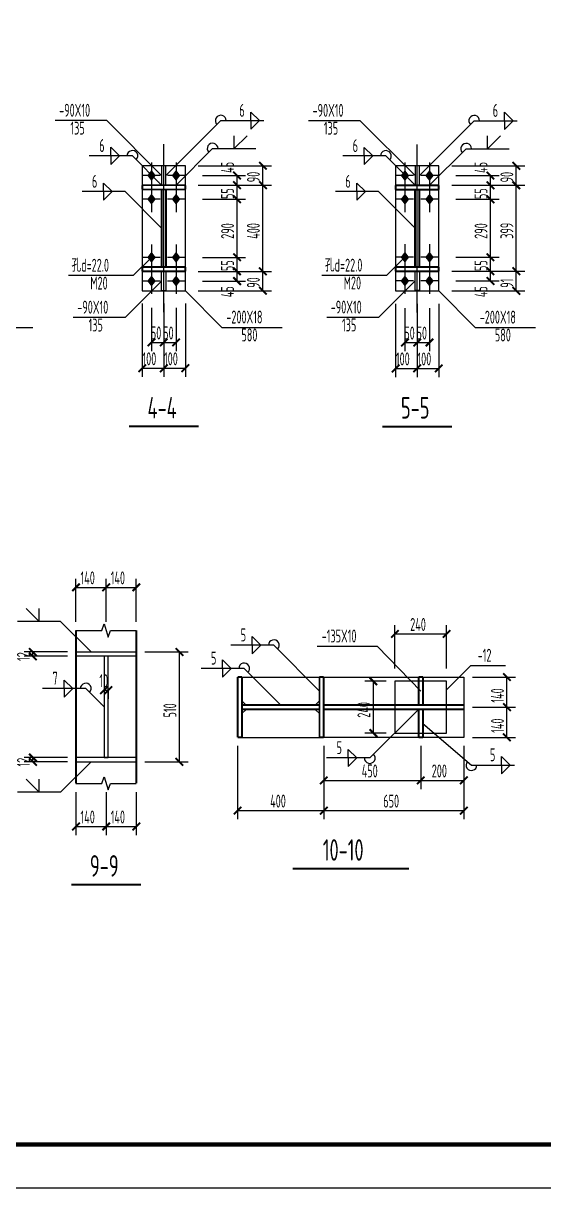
# Model space of a CAD drawing. Extents: x 8844666 to 9156203, y 1662182 to 2655606.
# Drawn here: x 8927980 to 8940057, y 1662182 to 1689208 of the extents above; entities that cross this region are included whole.
import ezdxf

# ---------------------------------------------------------------- set-up
doc = ezdxf.new("R2010")
doc.units = 0
doc.header["$LTSCALE"] = 1000
doc.header["$MEASUREMENT"] = 0
doc.linetypes.add('6', pattern=[8.75, 5, -1.25, 1.25, -1.25])
for name, color, linetype in [('10', 7, 'CONTINUOUS'), ('PUB_TITLE', 4, 'CONTINUOUS'), ('尺寸标注', 86, 'CONTINUOUS'), ('层10', 7, 'CONTINUOUS'), ('层20', 2, 'CONTINUOUS'), ('焊缝标注', 6, 'CONTINUOUS'), ('编号标注', 253, 'CONTINUOUS'), ('螺栓孔标注', 6, 'CONTINUOUS'), ('钢板标注', 6, 'CONTINUOUS')]:
    doc.layers.add(name, color=color, linetype=linetype)
doc.styles.add('TSSD_REIN', font='atssdeng.shx', dxfattribs={"width": 0.7, "bigfont": 'atssdchn.shx'})

msp = doc.modelspace()

# ---------------------------------------------------------------- linework, layer by layer
at = {"layer": '10', "const_width": 45}
for points in [[(8930430.3, 1679851.1), (8932050.3, 1679851.1)], [(8936311.4, 1679848.6), (8937931.4, 1679848.6)], [(8934228.7, 1669585.1), (8936928.7, 1669585.1)], [(8929092.7, 1669216.1), (8930712.7, 1669216.1)]]:
    msp.add_lwpolyline(points, dxfattribs=at)
at = {"layer": 'PUB_TITLE'}
msp.add_lwpolyline([(8903902.8, 1662181.8), (9009002.8, 1662181.8), (9009002.8, 1721581.8), (8903902.8, 1721581.8)], close=True, dxfattribs=at)
at = {"layer": 'PUB_TITLE', "const_width": 100}
msp.add_lwpolyline([(8906402.8, 1663181.8), (9008002.8, 1663181.8), (9008002.8, 1720581.8), (8906402.8, 1720581.8)], close=True, dxfattribs=at)
at = {"layer": '尺寸标注'}
for p, q in [((8932040.3, 1685901.1), (8933740.3, 1685901.1)), ((8932140.3, 1685676.1), (8933140.3, 1685676.1)), ((8932940.3, 1685451.1), (8932940.3, 1685676.1)), ((8933540.3, 1685451.1), (8933540.3, 1685901.1)), ((8937921.4, 1685898.6), (8939621.4, 1685898.6)), ((8938021.4, 1685673.6), (8939021.4, 1685673.6)), ((8938821.4, 1685448.6), (8938821.4, 1685673.6)), ((8939421.4, 1685448.6), (8939421.4, 1685898.6)), ((8932040.3, 1685451.1), (8933740.3, 1685451.1)), ((8932040.3, 1685451.1), (8933740.3, 1685451.1)), ((8932140.3, 1685451.1), (8933140.3, 1685451.1)), ((8932140.3, 1685451.1), (8933140.3, 1685451.1)), ((8932940.3, 1685126.1), (8932940.3, 1685451.1)), ((8933540.3, 1683451.1), (8933540.3, 1685451.1)), ((8937921.4, 1685448.6), (8939621.4, 1685448.6)), ((8937921.4, 1685448.6), (8939621.4, 1685448.6)), ((8938021.4, 1685448.6), (8939021.4, 1685448.6)), ((8938021.4, 1685448.6), (8939021.4, 1685448.6)), ((8938821.4, 1685123.6), (8938821.4, 1685448.6)), ((8939421.4, 1683453.6), (8939421.4, 1685448.6)), ((8932140.3, 1685126.1), (8933140.3, 1685126.1)), ((8932140.3, 1685126.1), (8933140.3, 1685126.1)), ((8932940.3, 1683776.1), (8932940.3, 1685126.1)), ((8938021.4, 1685123.6), (8939021.4, 1685123.6)), ((8938021.4, 1685123.6), (8939021.4, 1685123.6)), ((8938821.4, 1683778.6), (8938821.4, 1685123.6)), ((8932140.3, 1683776.1), (8933140.3, 1683776.1)), ((8932140.3, 1683776.1), (8933140.3, 1683776.1)), ((8932940.3, 1683451.1), (8932940.3, 1683776.1)), ((8938021.4, 1683778.6), (8939021.4, 1683778.6)), ((8938021.4, 1683778.6), (8939021.4, 1683778.6)), ((8938821.4, 1683453.6), (8938821.4, 1683778.6)), ((8932040.3, 1683451.1), (8933740.3, 1683451.1)), ((8932040.3, 1683451.1), (8933740.3, 1683451.1)), ((8932140.3, 1683451.1), (8933140.3, 1683451.1)), ((8932140.3, 1683451.1), (8933140.3, 1683451.1)), ((8932140.3, 1683226.1), (8933140.3, 1683226.1)), ((8932940.3, 1683226.1), (8932940.3, 1683451.1)), ((8933540.3, 1683001.1), (8933540.3, 1683451.1)), ((8937921.4, 1683453.6), (8939621.4, 1683453.6)), ((8937921.4, 1683453.6), (8939621.4, 1683453.6)), ((8938021.4, 1683453.6), (8939021.4, 1683453.6)), ((8938021.4, 1683453.6), (8939021.4, 1683453.6)), ((8938021.4, 1683228.6), (8939021.4, 1683228.6)), ((8938821.4, 1683228.6), (8938821.4, 1683453.6)), ((8939421.4, 1682998.6), (8939421.4, 1683453.6)), ((8932040.3, 1683001.1), (8933740.3, 1683001.1)), ((8937921.4, 1682998.6), (8939621.4, 1682998.6)), ((8930740.3, 1682701.1), (8930740.3, 1681001.1)), ((8931240.3, 1682701.1), (8931240.3, 1681001.1)), ((8931240.3, 1682701.1), (8931240.3, 1681001.1)), ((8931740.3, 1682701.1), (8931740.3, 1681001.1)), ((8936621.4, 1682698.6), (8936621.4, 1680998.6)), ((8937121.4, 1682698.6), (8937121.4, 1680998.6)), ((8937121.4, 1682698.6), (8937121.4, 1680998.6)), ((8937621.4, 1682698.6), (8937621.4, 1680998.6)), ((8930955.3, 1682601.1), (8930955.3, 1681601.1)), ((8931240.3, 1682601.1), (8931240.3, 1681601.1)), ((8931240.3, 1682601.1), (8931240.3, 1681601.1)), ((8931525.3, 1682601.1), (8931525.3, 1681601.1)), ((8936836.4, 1682598.6), (8936836.4, 1681598.6)), ((8937121.4, 1682598.6), (8937121.4, 1681598.6)), ((8937121.4, 1682598.6), (8937121.4, 1681598.6)), ((8937406.4, 1682598.6), (8937406.4, 1681598.6)), ((8930955.3, 1681801.1), (8931240.3, 1681801.1)), ((8931240.3, 1681801.1), (8931525.3, 1681801.1)), ((8936836.4, 1681798.6), (8937121.4, 1681798.6)), ((8937121.4, 1681798.6), (8937406.4, 1681798.6)), ((8930740.3, 1681201.1), (8931240.3, 1681201.1)), ((8931240.3, 1681201.1), (8931740.3, 1681201.1)), ((8936621.4, 1681198.6), (8937121.4, 1681198.6)), ((8937121.4, 1681198.6), (8937621.4, 1681198.6)), ((8929202.7, 1675316.1), (8929202.7, 1676316.1)), ((8929902.7, 1675316.1), (8929902.7, 1676316.1)), ((8929902.7, 1675316.1), (8929902.7, 1676316.1)), ((8930602.7, 1675316.1), (8930602.7, 1676316.1)), ((8929202.7, 1676116.1), (8929902.7, 1676116.1)), ((8929902.7, 1676116.1), (8930602.7, 1676116.1)), ((8929202.7, 1675116.1), (8929802.7, 1675116.1)), ((8929802.7, 1675116.1), (8929852.7, 1675269.9)), ((8929852.7, 1675269.9), (8929952.5, 1674963.2)), ((8929952.5, 1674963.2), (8930002.7, 1675117)), ((8930002.7, 1675117), (8930602.7, 1675116.1)), ((8936603.7, 1674235.1), (8936603.7, 1675235.1)), ((8937803.7, 1674235.1), (8937803.7, 1675235.1)), ((8936603.7, 1675035.1), (8937803.7, 1675035.1)), ((8929002.7, 1674616.1), (8928002.7, 1674616.1)), ((8928202.7, 1674516.1), (8928202.7, 1674616.1)), ((8930802.7, 1674616.1), (8931802.7, 1674616.1)), ((8931602.7, 1672066.1), (8931602.7, 1674616.1)), ((8929002.7, 1674516.1), (8928002.7, 1674516.1)), ((8938403.7, 1674035.1), (8939403.7, 1674035.1)), ((8939203.7, 1673335.1), (8939203.7, 1674035.1)), ((8936403.7, 1673935.1), (8935903.7, 1673935.1)), ((8936103.7, 1672735.1), (8936103.7, 1673935.1)), ((8929852.7, 1673738.6), (8929852.7, 1673528.6)), ((8929852.7, 1673728.6), (8929952.7, 1673728.6)), ((8929952.7, 1673738.6), (8929952.7, 1673528.6)), ((8938403.7, 1673335.1), (8939403.7, 1673335.1)), ((8938403.7, 1673335.1), (8939403.7, 1673335.1)), ((8939203.7, 1672635.1), (8939203.7, 1673335.1)), ((8936403.7, 1672735.1), (8935903.7, 1672735.1)), ((8932953.7, 1672435.1), (8932953.7, 1670735.1)), ((8934953.7, 1672435.1), (8934953.7, 1671435.1)), ((8934953.7, 1672435.1), (8934953.7, 1670735.1)), ((8934953.7, 1672435.1), (8934953.7, 1670735.1)), ((8937203.7, 1672435.1), (8937203.7, 1671435.1)), ((8937203.7, 1672435.1), (8937203.7, 1671435.1)), ((8938203.7, 1672435.1), (8938203.7, 1671435.1)), ((8938203.7, 1672435.1), (8938203.7, 1670735.1)), ((8938403.7, 1672635.1), (8939403.7, 1672635.1)), ((8929002.7, 1672166.1), (8928002.7, 1672166.1)), ((8928202.7, 1672066.1), (8928202.7, 1672166.1)), ((8929002.7, 1672066.1), (8928002.7, 1672066.1)), ((8930802.7, 1672066.1), (8931802.7, 1672066.1)), ((8929802.7, 1671566.1), (8929852.7, 1671719.9)), ((8929852.7, 1671719.9), (8929952.5, 1671413.2)), ((8934953.7, 1671635.1), (8937203.7, 1671635.1)), ((8937203.7, 1671635.1), (8938203.7, 1671635.1)), ((8929202.7, 1671566.1), (8929802.7, 1671566.1)), ((8929202.7, 1671366.1), (8929202.7, 1670366.1)), ((8929902.7, 1671366.1), (8929902.7, 1670366.1)), ((8929902.7, 1671366.1), (8929902.7, 1670366.1)), ((8929952.5, 1671413.2), (8930002.7, 1671567)), ((8930002.7, 1671567), (8930602.7, 1671566.1)), ((8930602.7, 1671366.1), (8930602.7, 1670366.1)), ((8932953.7, 1670935.1), (8934953.7, 1670935.1)), ((8934953.7, 1670935.1), (8938203.7, 1670935.1)), ((8929202.7, 1670566.1), (8929902.7, 1670566.1)), ((8929902.7, 1670566.1), (8930602.7, 1670566.1))]:
    msp.add_line(p, q, dxfattribs=at)
at = {"layer": '尺寸标注', "const_width": 45}
for points in [[(8933451.9, 1685989.4), (8933628.6, 1685812.7)], [(8939333, 1685986.9), (8939509.8, 1685810.2)], [(8932851.9, 1685764.4), (8933028.6, 1685587.7)], [(8938733, 1685761.9), (8938909.8, 1685585.2)], [(8932851.9, 1685539.4), (8933028.6, 1685362.7)], [(8932851.9, 1685539.4), (8933028.6, 1685362.7)], [(8933451.9, 1685539.4), (8933628.6, 1685362.7)], [(8933451.9, 1685539.4), (8933628.6, 1685362.7)], [(8938733, 1685536.9), (8938909.8, 1685360.2)], [(8938733, 1685536.9), (8938909.8, 1685360.2)], [(8939333, 1685536.9), (8939509.8, 1685360.2)], [(8939333, 1685536.9), (8939509.8, 1685360.2)], [(8932851.9, 1685214.4), (8933028.6, 1685037.7)], [(8932851.9, 1685214.4), (8933028.6, 1685037.7)], [(8938733, 1685211.9), (8938909.8, 1685035.2)], [(8938733, 1685211.9), (8938909.8, 1685035.2)], [(8932851.9, 1683864.4), (8933028.6, 1683687.7)], [(8932851.9, 1683864.4), (8933028.6, 1683687.7)], [(8938733, 1683866.9), (8938909.8, 1683690.2)], [(8938733, 1683866.9), (8938909.8, 1683690.2)], [(8932851.9, 1683539.4), (8933028.6, 1683362.7)], [(8932851.9, 1683539.4), (8933028.6, 1683362.7)], [(8933451.9, 1683539.4), (8933628.6, 1683362.7)], [(8933451.9, 1683539.4), (8933628.6, 1683362.7)], [(8938733, 1683541.9), (8938909.8, 1683365.2)], [(8938733, 1683541.9), (8938909.8, 1683365.2)], [(8939333, 1683541.9), (8939509.8, 1683365.2)], [(8939333, 1683541.9), (8939509.8, 1683365.2)], [(8932851.9, 1683314.4), (8933028.6, 1683137.7)], [(8938733, 1683316.9), (8938909.8, 1683140.2)], [(8933451.9, 1683089.4), (8933628.6, 1682912.7)], [(8939333, 1683086.9), (8939509.8, 1682910.2)], [(8930866.9, 1681712.7), (8931043.6, 1681889.4)], [(8931151.9, 1681712.7), (8931328.6, 1681889.4)], [(8931151.9, 1681712.7), (8931328.6, 1681889.4)], [(8931436.9, 1681712.7), (8931613.6, 1681889.4)], [(8936748, 1681710.2), (8936924.8, 1681886.9)], [(8937033, 1681710.2), (8937209.8, 1681886.9)], [(8937033, 1681710.2), (8937209.8, 1681886.9)], [(8937318, 1681710.2), (8937494.8, 1681886.9)], [(8930651.9, 1681112.7), (8930828.6, 1681289.4)], [(8931151.9, 1681112.7), (8931328.6, 1681289.4)], [(8931151.9, 1681112.7), (8931328.6, 1681289.4)], [(8931651.9, 1681112.7), (8931828.6, 1681289.4)], [(8936533, 1681110.2), (8936709.8, 1681286.9)], [(8937033, 1681110.2), (8937209.8, 1681286.9)], [(8937033, 1681110.2), (8937209.8, 1681286.9)], [(8937533, 1681110.2), (8937709.8, 1681286.9)], [(8929114.3, 1676027.7), (8929291.1, 1676204.4)], [(8929814.3, 1676027.7), (8929991.1, 1676204.4)], [(8929814.3, 1676027.7), (8929991.1, 1676204.4)], [(8930514.3, 1676027.7), (8930691.1, 1676204.4)], [(8936515.3, 1674946.7), (8936692.1, 1675123.5)], [(8937715.3, 1674946.7), (8937892.1, 1675123.5)], [(8928114.3, 1674704.4), (8928291.1, 1674527.7)], [(8928114.3, 1674604.4), (8928291.1, 1674427.7)], [(8931514.3, 1674704.4), (8931691.1, 1674527.7)], [(8936015.3, 1674023.5), (8936192.1, 1673846.7)], [(8939115.3, 1674123.5), (8939292.1, 1673946.7)], [(8929764.3, 1673640.2), (8929941.1, 1673816.9)], [(8929864.3, 1673640.2), (8930041.1, 1673816.9)], [(8939115.3, 1673423.5), (8939292.1, 1673246.7)], [(8939115.3, 1673423.5), (8939292.1, 1673246.7)], [(8936015.3, 1672823.5), (8936192.1, 1672646.7)], [(8939115.3, 1672723.5), (8939292.1, 1672546.7)], [(8928114.3, 1672254.4), (8928291.1, 1672077.7)], [(8928114.3, 1672154.4), (8928291.1, 1671977.7)], [(8931514.3, 1672154.4), (8931691.1, 1671977.7)], [(8934865.3, 1671546.7), (8935042.1, 1671723.5)], [(8937115.3, 1671546.7), (8937292.1, 1671723.5)], [(8937115.3, 1671546.7), (8937292.1, 1671723.5)], [(8938115.3, 1671546.7), (8938292.1, 1671723.5)], [(8932865.3, 1670846.7), (8933042.1, 1671023.5)], [(8934865.3, 1670846.7), (8935042.1, 1671023.5)], [(8934865.3, 1670846.7), (8935042.1, 1671023.5)], [(8938115.3, 1670846.7), (8938292.1, 1671023.5)], [(8929114.3, 1670477.7), (8929291.1, 1670654.4)], [(8929814.3, 1670477.7), (8929991.1, 1670654.4)], [(8929814.3, 1670477.7), (8929991.1, 1670654.4)], [(8930514.3, 1670477.7), (8930691.1, 1670654.4)]]:
    msp.add_lwpolyline(points, dxfattribs=at)
at = {"layer": '尺寸标注', "color": 3, "const_width": 45}
for points in [[(8929202.7, 1671566.1), (8929202.7, 1675116.1)], [(8930602.7, 1671566.1), (8930602.7, 1675116.1)], [(8933053.7, 1674035.1), (8932953.7, 1674035.1)], [(8932953.7, 1674035.1), (8932953.7, 1672635.1)], [(8933053.7, 1672635.1), (8933053.7, 1674035.1)], [(8934953.7, 1674035.1), (8934853.7, 1674035.1)], [(8934853.7, 1674035.1), (8934853.7, 1672635.1)], [(8934953.7, 1672635.1), (8934953.7, 1674035.1)], [(8933053.7, 1673385.1), (8934853.7, 1673385.1)], [(8933053.7, 1673285.1), (8934853.7, 1673285.1)], [(8932953.7, 1672635.1), (8933053.7, 1672635.1)], [(8934853.7, 1672635.1), (8934953.7, 1672635.1)]]:
    msp.add_lwpolyline(points, dxfattribs=at)
at = {"layer": '层10', "color": 7, "linetype": '6'}
for p, q in [((8931240.3, 1682501.1), (8931240.3, 1686401.1)), ((8937121.4, 1682498.6), (8937121.4, 1686398.6))]:
    msp.add_line(p, q, dxfattribs=at)
at = {"layer": '层10', "color": 253}
for p, q in [((8930955.3, 1685976.1), (8930955.3, 1685376.1)), ((8931525.3, 1685976.1), (8931525.3, 1685376.1)), ((8936836.4, 1685973.6), (8936836.4, 1685373.6)), ((8937406.4, 1685973.6), (8937406.4, 1685373.6)), ((8931155.3, 1685676.1), (8930755.3, 1685676.1)), ((8931725.3, 1685676.1), (8931325.3, 1685676.1)), ((8937036.4, 1685673.6), (8936636.4, 1685673.6)), ((8937606.4, 1685673.6), (8937206.4, 1685673.6)), ((8930955.3, 1685426.1), (8930955.3, 1684826.1)), ((8931525.3, 1685426.1), (8931525.3, 1684826.1)), ((8936836.4, 1685423.6), (8936836.4, 1684823.6)), ((8937406.4, 1685423.6), (8937406.4, 1684823.6)), ((8931155.3, 1685126.1), (8930755.3, 1685126.1)), ((8931725.3, 1685126.1), (8931325.3, 1685126.1)), ((8937036.4, 1685123.6), (8936636.4, 1685123.6)), ((8937606.4, 1685123.6), (8937206.4, 1685123.6)), ((8930955.3, 1684076.1), (8930955.3, 1683476.1)), ((8931525.3, 1684076.1), (8931525.3, 1683476.1)), ((8936836.4, 1684078.6), (8936836.4, 1683478.6)), ((8937406.4, 1684078.6), (8937406.4, 1683478.6)), ((8931155.3, 1683776.1), (8930755.3, 1683776.1)), ((8931725.3, 1683776.1), (8931325.3, 1683776.1)), ((8937036.4, 1683778.6), (8936636.4, 1683778.6)), ((8937606.4, 1683778.6), (8937206.4, 1683778.6)), ((8930955.3, 1683526.1), (8930955.3, 1682926.1)), ((8931525.3, 1683526.1), (8931525.3, 1682926.1)), ((8936836.4, 1683528.6), (8936836.4, 1682928.6)), ((8937406.4, 1683528.6), (8937406.4, 1682928.6)), ((8931155.3, 1683226.1), (8930755.3, 1683226.1)), ((8931725.3, 1683226.1), (8931325.3, 1683226.1)), ((8937036.4, 1683228.6), (8936636.4, 1683228.6)), ((8937606.4, 1683228.6), (8937206.4, 1683228.6))]:
    msp.add_line(p, q, dxfattribs=at)
at = {"layer": '层10', "color": 3, "const_width": 45}
for points in [[(8931740.3, 1685451.1), (8930740.3, 1685451.1)], [(8930740.3, 1685451.1), (8930740.3, 1685351.1)], [(8931740.3, 1685351.1), (8931740.3, 1685451.1)], [(8937621.4, 1685448.6), (8936621.4, 1685448.6)], [(8936621.4, 1685448.6), (8936621.4, 1685348.6)], [(8937621.4, 1685348.6), (8937621.4, 1685448.6)], [(8930740.3, 1685351.1), (8931740.3, 1685351.1)], [(8931190.3, 1683551.1), (8931190.3, 1685351.1)], [(8931290.3, 1683551.1), (8931290.3, 1685351.1)], [(8936621.4, 1685348.6), (8937621.4, 1685348.6)], [(8937071.4, 1683553.6), (8937071.4, 1685348.6)], [(8937171.4, 1683553.6), (8937171.4, 1685348.6)], [(8931740.3, 1683551.1), (8930740.3, 1683551.1)], [(8930740.3, 1683551.1), (8930740.3, 1683451.1)], [(8931740.3, 1683451.1), (8931740.3, 1683551.1)], [(8937621.4, 1683553.6), (8936621.4, 1683553.6)], [(8936621.4, 1683553.6), (8936621.4, 1683453.6)], [(8937621.4, 1683453.6), (8937621.4, 1683553.6)], [(8930740.3, 1683451.1), (8931740.3, 1683451.1)], [(8936621.4, 1683453.6), (8937621.4, 1683453.6)]]:
    msp.add_lwpolyline(points, dxfattribs=at)
at = {"layer": '层10'}
for points in [[(8930955.3, 1685806.1), (8930855.3, 1685676.1), (8931055.3, 1685676.1), (8930955.3, 1685546.1)], [(8931525.3, 1685806.1), (8931425.3, 1685676.1), (8931625.3, 1685676.1), (8931525.3, 1685546.1)], [(8936836.4, 1685803.6), (8936736.4, 1685673.6), (8936936.4, 1685673.6), (8936836.4, 1685543.6)], [(8937406.4, 1685803.6), (8937306.4, 1685673.6), (8937506.4, 1685673.6), (8937406.4, 1685543.6)], [(8930955.3, 1685256.1), (8930855.3, 1685126.1), (8931055.3, 1685126.1), (8930955.3, 1684996.1)], [(8931525.3, 1685256.1), (8931425.3, 1685126.1), (8931625.3, 1685126.1), (8931525.3, 1684996.1)], [(8936836.4, 1685253.6), (8936736.4, 1685123.6), (8936936.4, 1685123.6), (8936836.4, 1684993.6)], [(8937406.4, 1685253.6), (8937306.4, 1685123.6), (8937506.4, 1685123.6), (8937406.4, 1684993.6)], [(8930955.3, 1683906.1), (8930855.3, 1683776.1), (8931055.3, 1683776.1), (8930955.3, 1683646.1)], [(8931525.3, 1683906.1), (8931425.3, 1683776.1), (8931625.3, 1683776.1), (8931525.3, 1683646.1)], [(8936836.4, 1683908.6), (8936736.4, 1683778.6), (8936936.4, 1683778.6), (8936836.4, 1683648.6)], [(8937406.4, 1683908.6), (8937306.4, 1683778.6), (8937506.4, 1683778.6), (8937406.4, 1683648.6)], [(8930955.3, 1683356.1), (8930855.3, 1683226.1), (8931055.3, 1683226.1), (8930955.3, 1683096.1)], [(8931525.3, 1683356.1), (8931425.3, 1683226.1), (8931625.3, 1683226.1), (8931525.3, 1683096.1)], [(8936836.4, 1683358.6), (8936736.4, 1683228.6), (8936936.4, 1683228.6), (8936836.4, 1683098.6)], [(8937406.4, 1683358.6), (8937306.4, 1683228.6), (8937506.4, 1683228.6), (8937406.4, 1683098.6)]]:
    msp.add_solid(points, dxfattribs=at)
at = {"layer": '层20'}
for points in [[(8931740.3, 1685901.1), (8930740.3, 1685901.1)], [(8930740.3, 1685901.1), (8930740.3, 1683001.1)], [(8931290.3, 1685901.1), (8931190.3, 1685901.1)], [(8931190.3, 1685901.1), (8931190.3, 1685451.1)], [(8931290.3, 1685451.1), (8931290.3, 1685901.1)], [(8931740.3, 1683001.1), (8931740.3, 1685901.1)], [(8937621.4, 1685898.6), (8936621.4, 1685898.6)], [(8936621.4, 1685898.6), (8936621.4, 1682998.6)], [(8937171.4, 1685898.6), (8937071.4, 1685898.6)], [(8937071.4, 1685898.6), (8937071.4, 1685448.6)], [(8937171.4, 1685448.6), (8937171.4, 1685898.6)], [(8937621.4, 1682998.6), (8937621.4, 1685898.6)], [(8931190.3, 1685451.1), (8931290.3, 1685451.1)], [(8937071.4, 1685448.6), (8937171.4, 1685448.6)], [(8931190.3, 1683451.1), (8931290.3, 1683451.1)], [(8931190.3, 1683001.1), (8931190.3, 1683451.1)], [(8931290.3, 1683451.1), (8931290.3, 1683001.1)], [(8937071.4, 1683453.6), (8937171.4, 1683453.6)], [(8937071.4, 1683003.6), (8937071.4, 1683453.6)], [(8937171.4, 1683453.6), (8937171.4, 1683003.6)], [(8930740.3, 1683001.1), (8931740.3, 1683001.1)], [(8931290.3, 1683001.1), (8931190.3, 1683001.1)], [(8936621.4, 1682998.6), (8937621.4, 1682998.6)], [(8937171.4, 1683003.6), (8937071.4, 1683003.6)]]:
    msp.add_lwpolyline(points, dxfattribs=at)
at = {"layer": '焊缝标注'}
for p, q in [((8933263.6, 1687148.3), (8933463.6, 1686948.3)), ((8933263.6, 1686948.3), (8933263.6, 1687148.3)), ((8939144.7, 1687145.8), (8939344.7, 1686945.8)), ((8939144.7, 1686945.8), (8939144.7, 1687145.8)), ((8931290.3, 1685676.1), (8932563.6, 1686948.3)), ((8932563.6, 1686948.3), (8933563.6, 1686948.3)), ((8933263.6, 1686748.3), (8933463.6, 1686948.3)), ((8933263.6, 1686948.3), (8933263.6, 1686748.3)), ((8937171.4, 1685673.6), (8938444.7, 1686945.8)), ((8938444.7, 1686945.8), (8939444.7, 1686945.8)), ((8939144.7, 1686745.8), (8939344.7, 1686945.8)), ((8939144.7, 1686945.8), (8939144.7, 1686745.8)), ((8932874.1, 1686299.2), (8932874.1, 1686599.2)), ((8932874.1, 1686299.2), (8933174.1, 1686599.2)), ((8938755.3, 1686296.7), (8938755.3, 1686596.7)), ((8938755.3, 1686296.7), (8939055.3, 1686596.7)), ((8930212.2, 1686130.7), (8930012.2, 1686330.7)), ((8930012.2, 1686130.7), (8930012.2, 1686330.7)), ((8931525.3, 1685451.1), (8932374.1, 1686299.2)), ((8932374.1, 1686299.2), (8933374.1, 1686299.2)), ((8936093.4, 1686128.2), (8935893.4, 1686328.2)), ((8935893.4, 1686128.2), (8935893.4, 1686328.2)), ((8937406.4, 1685448.6), (8938255.3, 1686296.7)), ((8938255.3, 1686296.7), (8939255.3, 1686296.7)), ((8930512.2, 1686130.7), (8929512.2, 1686130.7)), ((8930212.2, 1686130.7), (8930012.2, 1685930.7)), ((8930012.2, 1686130.7), (8930012.2, 1685930.7)), ((8931190.3, 1685451.1), (8930512.2, 1686130.7)), ((8936393.4, 1686128.2), (8935393.4, 1686128.2)), ((8936093.4, 1686128.2), (8935893.4, 1685928.2)), ((8935893.4, 1686128.2), (8935893.4, 1685928.2)), ((8937071.4, 1685448.6), (8936393.4, 1686128.2)), ((8930042.7, 1685300.6), (8929842.7, 1685500.6)), ((8929842.7, 1685300.6), (8929842.7, 1685500.6)), ((8935923.9, 1685300.6), (8935723.9, 1685500.6)), ((8935723.9, 1685300.6), (8935723.9, 1685500.6)), ((8930342.7, 1685300.6), (8929342.7, 1685300.6)), ((8930042.7, 1685300.6), (8929842.7, 1685100.6)), ((8929842.7, 1685300.6), (8929842.7, 1685100.6)), ((8931190.3, 1684451.1), (8930342.7, 1685300.6)), ((8936223.9, 1685300.6), (8935223.9, 1685300.6)), ((8935923.9, 1685300.6), (8935723.9, 1685100.6)), ((8935723.9, 1685300.6), (8935723.9, 1685100.6)), ((8937071.4, 1684451.1), (8936223.9, 1685300.6)), ((8928346.4, 1675324), (8928046.4, 1675624)), ((8928346.4, 1675324), (8928346.4, 1675624)), ((8928846.4, 1675324), (8927846.4, 1675324)), ((8929552.7, 1674616.1), (8928846.4, 1675324)), ((8933494.3, 1674772), (8933294.3, 1674972)), ((8933294.3, 1674772), (8933294.3, 1674972)), ((8933794.3, 1674772), (8932794.3, 1674772)), ((8933494.3, 1674772), (8933294.3, 1674572)), ((8933294.3, 1674772), (8933294.3, 1674572)), ((8934853.7, 1673710.1), (8933794.3, 1674772)), ((8932806.2, 1674234.6), (8932606.2, 1674434.6)), ((8932606.2, 1674234.6), (8932606.2, 1674434.6)), ((8933106.2, 1674234.6), (8932106.2, 1674234.6)), ((8932806.2, 1674234.6), (8932606.2, 1674034.6)), ((8932606.2, 1674234.6), (8932606.2, 1674034.6)), ((8933953.7, 1673385.1), (8933106.2, 1674234.6)), ((8929429, 1673765.8), (8928429, 1673765.8)), ((8929129, 1673765.8), (8928929, 1673965.8)), ((8928929, 1673765.8), (8928929, 1673965.8)), ((8929129, 1673765.8), (8928929, 1673565.8)), ((8928929, 1673765.8), (8928929, 1673565.8)), ((8929852.7, 1673341.1), (8929429, 1673765.8)), ((8937153.7, 1673285.1), (8936020.1, 1672156)), ((8937253.7, 1672960.1), (8938379.8, 1671990.1)), ((8936020.1, 1672156), (8935020.1, 1672156)), ((8935720.1, 1672156), (8935520.1, 1672356)), ((8935520.1, 1672156), (8935520.1, 1672356)), ((8935720.1, 1672156), (8935520.1, 1671956)), ((8935520.1, 1672156), (8935520.1, 1671956)), ((8939079.8, 1672190.1), (8939279.8, 1671990.1)), ((8939079.8, 1671990.1), (8939079.8, 1672190.1)), ((8929552.7, 1672066.1), (8928844.2, 1671360.4)), ((8938379.8, 1671990.1), (8939379.8, 1671990.1)), ((8939079.8, 1671790.1), (8939279.8, 1671990.1)), ((8939079.8, 1671990.1), (8939079.8, 1671790.1)), ((8928344.2, 1671360.4), (8928044.2, 1671660.4)), ((8928344.2, 1671360.4), (8928344.2, 1671660.4)), ((8928844.2, 1671360.4), (8927844.2, 1671360.4))]:
    msp.add_line(p, q, dxfattribs=at)
at = {"layer": '焊缝标注', "color": 2, "const_width": 45}
for points in [[(8937153.7, 1673385.1), (8937153.7, 1674035.1)], [(8937153.7, 1674035.1), (8937253.7, 1674035.1)], [(8937253.7, 1673385.1), (8937253.7, 1674035.1)], [(8934953.7, 1673385.1), (8938203.7, 1673385.1)], [(8934953.7, 1673285.1), (8938203.7, 1673285.1)], [(8937153.7, 1673285.1), (8937153.7, 1672635.1)], [(8937253.7, 1673285.1), (8937253.7, 1672635.1)], [(8937153.7, 1672635.1), (8937253.7, 1672635.1)]]:
    msp.add_lwpolyline(points, dxfattribs=at)
at = {"layer": '焊缝标注'}
for centre, start, end in [((8932563.6, 1686948.3), 0, 224.97719), ((8938444.7, 1686945.8), 0, 224.97719), ((8930512.2, 1686130.7), 314.93155, 180.00001), ((8932374.1, 1686299.2), 0, 224.97719), ((8936393.4, 1686128.2), 314.93155, 180.00001), ((8938255.3, 1686296.7), 0, 224.97719), ((8933794.3, 1674772), 314.93158, 180.00001), ((8933106.2, 1674234.6), 314.93155, 180.00001), ((8929429, 1673765.8), 314.93155, 180.00001), ((8936020.1, 1672156), 179.99999, 44.88593), ((8938379.8, 1671990.1), 139.26246, 0)]:
    msp.add_arc(centre, 125, start, end, dxfattribs=at)
for points in [[(8931290.3, 1685676.1), (8931371.6, 1685736.1), (8931350.4, 1685757.3)], [(8937171.4, 1685673.6), (8937252.8, 1685733.6), (8937231.6, 1685754.8)], [(8931190.3, 1685451.1), (8931130.2, 1685532.4), (8931109, 1685511.3)], [(8931525.3, 1685451.1), (8931606.6, 1685511.1), (8931585.4, 1685532.3)], [(8937071.4, 1685448.6), (8937011.4, 1685529.9), (8936990.2, 1685508.8)], [(8937406.4, 1685448.6), (8937487.8, 1685508.6), (8937466.6, 1685529.8)], [(8931190.3, 1684451.1), (8931130.2, 1684532.4), (8931109, 1684511.3)], [(8937071.4, 1684451.1), (8937011.4, 1684532.4), (8936990.2, 1684511.3)], [(8929552.7, 1674616.1), (8929492.7, 1674697.4), (8929471.5, 1674676.3)], [(8934853.7, 1673710.1), (8934793.7, 1673791.5), (8934772.4, 1673770.3)], [(8929852.7, 1673341.1), (8929792.7, 1673422.4), (8929771.5, 1673401.3)], [(8933953.7, 1673385.1), (8933893.7, 1673466.5), (8933872.4, 1673445.3)], [(8937153.7, 1673285.1), (8937072.2, 1673225.2), (8937093.4, 1673203.9)], [(8937253.7, 1672960.1), (8937319.7, 1672883.5), (8937339.2, 1672906.2)], [(8929552.7, 1672066.1), (8929471.3, 1672006.1), (8929492.4, 1671984.9)]]:
    msp.add_solid(points, dxfattribs=at)
at = {"layer": '编号标注', "color": 2}
for points in [[(8929202.7, 1674616.1), (8930602.7, 1674616.1)], [(8929202.7, 1674516.1), (8929202.7, 1674616.1)], [(8930602.7, 1674616.1), (8930602.7, 1674516.1)], [(8930602.7, 1674516.1), (8929202.7, 1674516.1)], [(8929952.7, 1674516.1), (8929852.7, 1674516.1)], [(8929852.7, 1674516.1), (8929852.7, 1672166.1)], [(8929952.7, 1672166.1), (8929952.7, 1674516.1)], [(8933053.7, 1674035.1), (8934853.7, 1674035.1)], [(8934953.7, 1674035.1), (8938203.7, 1674035.1)], [(8934953.7, 1672635.1), (8934953.7, 1674035.1)], [(8938203.7, 1674035.1), (8938203.7, 1672635.1)], [(8937803.7, 1673935.1), (8936603.7, 1673935.1)], [(8936603.7, 1673935.1), (8936603.7, 1672735.1)], [(8937803.7, 1672735.1), (8937803.7, 1673935.1)], [(8933053.7, 1673485.1), (8933153.7, 1673385.1)], [(8933053.7, 1673185.1), (8933153.7, 1673285.1)], [(8934853.7, 1673485.1), (8934753.7, 1673385.1)], [(8934853.7, 1673185.1), (8934753.7, 1673285.1)], [(8936603.7, 1672735.1), (8937803.7, 1672735.1)], [(8933053.7, 1672635.1), (8934853.7, 1672635.1)], [(8938203.7, 1672635.1), (8934953.7, 1672635.1)], [(8930602.7, 1672166.1), (8929202.7, 1672166.1)], [(8929202.7, 1672166.1), (8929202.7, 1672066.1)], [(8929852.7, 1672166.1), (8929952.7, 1672166.1)], [(8930602.7, 1672066.1), (8930602.7, 1672166.1)], [(8929202.7, 1672066.1), (8930602.7, 1672066.1)]]:
    msp.add_lwpolyline(points, dxfattribs=at)
at = {"layer": '螺栓孔标注'}
for p, q in [((8930955.3, 1683776.1), (8930530.1, 1683352.6)), ((8936836.4, 1683778.6), (8936411.3, 1683355.1)), ((8930530.1, 1683352.6), (8929030.1, 1683352.6)), ((8936411.3, 1683355.1), (8934911.3, 1683355.1))]:
    msp.add_line(p, q, dxfattribs=at)
at = {"layer": '螺栓孔标注', "const_width": 10}
for points in [[(8930960.2, 1683776.1, 1), (8930950.3, 1683776.1, 1), (8930960.2, 1683776.1, 1)], [(8936841.4, 1683778.6, 1), (8936831.4, 1683778.6, 1), (8936841.4, 1683778.6, 1)]]:
    msp.add_lwpolyline(points, format="xyb", dxfattribs=at)
at = {"layer": '钢板标注'}
for p, q in [((8929919, 1686950.4), (8928719, 1686950.4)), ((8931190.3, 1685676.1), (8929919, 1686950.4)), ((8935800.2, 1686947.9), (8934600.2, 1686947.9)), ((8937071.4, 1685673.6), (8935800.2, 1686947.9)), ((8931190.3, 1683226.1), (8930340, 1682379.2)), ((8937071.4, 1683228.6), (8936221.2, 1682381.7)), ((8931740.3, 1683001.1), (8932586.4, 1682150.2)), ((8937621.4, 1682998.6), (8938467.6, 1682147.7)), ((8926802.5, 1682150.2), (8928202.5, 1682150.2)), ((8930340, 1682379.2), (8929140, 1682379.2)), ((8932586.4, 1682150.2), (8933986.4, 1682150.2)), ((8936221.2, 1682381.7), (8935021.2, 1682381.7)), ((8938467.6, 1682147.7), (8939867.6, 1682147.7)), ((8936199.7, 1674746.8), (8934799.7, 1674746.8)), ((8937203.7, 1673710.1), (8936199.7, 1674746.8)), ((8937803.7, 1673735.1), (8938369.6, 1674300.6)), ((8938369.6, 1674300.6), (8939169.6, 1674300.6))]:
    msp.add_line(p, q, dxfattribs=at)
at = {"layer": '钢板标注', "const_width": 10}
for points in [[(8931195.2, 1685676.1, 1), (8931185.3, 1685676.1, 1), (8931195.2, 1685676.1, 1)], [(8937076.4, 1685673.6, 1), (8937066.4, 1685673.6, 1), (8937076.4, 1685673.6, 1)], [(8931195.2, 1683226.1, 1), (8931185.3, 1683226.1, 1), (8931195.2, 1683226.1, 1)], [(8937076.4, 1683228.6, 1), (8937066.4, 1683228.6, 1), (8937076.4, 1683228.6, 1)], [(8931745.2, 1683001.1, 1), (8931735.3, 1683001.1, 1), (8931745.2, 1683001.1, 1)], [(8937626.4, 1682998.6, 1), (8937616.4, 1682998.6, 1), (8937626.4, 1682998.6, 1)], [(8937208.7, 1673710.1, 1), (8937198.7, 1673710.1, 1), (8937208.7, 1673710.1, 1)], [(8937808.7, 1673735.1, 1), (8937798.7, 1673735.1, 1), (8937808.7, 1673735.1, 1)]]:
    msp.add_lwpolyline(points, format="xyb", dxfattribs=at)

# ---------------------------------------------------------------- texts
at = {"layer": '10', "style": 'TSSD_REIN', "width": 0.65}
for s, p in [('4-4', (8930862.3, 1680036.6)), ('5-5', (8936743.4, 1680034.1)), ('10-10', (8934930.7, 1669770.6)), ('9-9', (8929524.7, 1669401.6))]:
    msp.add_text(s, height=500, dxfattribs=at).set_placement(p)
at = {"layer": '尺寸标注', "style": 'TSSD_REIN', "width": 0.6}
for s, p in [('45', (8932870.2, 1685737.3)), ('45', (8938751.4, 1685734.8)), ('90', (8933470.2, 1685518.6)), ('90', (8939351.4, 1685516.1)), ('55', (8932870.2, 1685131.1)), ('55', (8938751.4, 1685128.6)), ('290', (8932870.2, 1684206.1)), ('400', (8933470.2, 1684206.1)), ('290', (8938751.4, 1684206.1)), ('399', (8939351.4, 1684206.1)), ('55', (8932870.2, 1683456.1)), ('55', (8938751.4, 1683458.6)), ('90', (8933470.2, 1683068.6)), ('91', (8939351.4, 1683068.6)), ('45', (8932870.2, 1682849.8)), ('45', (8938751.4, 1682852.3)), ('12', (8928132.7, 1674408.6)), ('140', (8939133.7, 1673440.1)), ('510', (8931532.7, 1673096.1)), ('240', (8936033.7, 1673090.1)), ('140', (8939133.7, 1672740.1)), ('12', (8928132.7, 1671958.6))]:
    msp.add_text(s, height=300, rotation=90, dxfattribs=at).set_placement(p)
for s, p in [('50', (8930940.3, 1681871.1)), ('50', (8931225.3, 1681871.1)), ('50', (8936821.4, 1681868.6)), ('50', (8937106.4, 1681868.6)), ('100', (8930745.2, 1681271.1)), ('100', (8931245.2, 1681271.1)), ('100', (8936626.4, 1681268.6)), ('100', (8937126.4, 1681268.6)), ('140', (8929307.7, 1676186.1)), ('140', (8930007.7, 1676186.1)), ('240', (8936958.7, 1675105.1)), ('10', (8929745.2, 1673798.6)), ('450', (8935833.7, 1671705.1)), ('200', (8937458.7, 1671705.1)), ('400', (8933708.7, 1671005.1)), ('650', (8936333.7, 1671005.1)), ('140', (8929307.7, 1670636.1)), ('140', (8930007.7, 1670636.1))]:
    msp.add_text(s, height=300, dxfattribs=at).set_placement(p)
at = {"layer": '焊缝标注', "style": 'TSSD_REIN', "width": 0.6}
for s, p in [('6', (8932993.6, 1687038.3)), ('6', (8938874.7, 1687035.8)), ('6', (8929742.2, 1686220.7)), ('6', (8935623.4, 1686218.2)), ('6', (8929572.7, 1685390.6)), ('6', (8935453.9, 1685390.6)), ('5', (8933024.3, 1674862)), ('5', (8932336.2, 1674324.6)), ('7', (8928659, 1673855.8)), ('5', (8935250.1, 1672246)), ('5', (8938809.8, 1672080.1))]:
    msp.add_text(s, height=300, dxfattribs=at).set_placement(p)
at = {"layer": '螺栓孔标注', "style": 'TSSD_REIN', "width": 0.6}
for s, p in [('孔d=22.0', (8929097.6, 1683442.6)), ('孔d=22.0', (8934978.8, 1683445.1)), ('M20', (8929535.1, 1683027.6)), ('M20', (8935416.3, 1683030.1))]:
    msp.add_text(s, height=300, dxfattribs=at).set_placement(p)
at = {"layer": '钢板标注', "style": 'TSSD_REIN', "width": 0.6}
for s, p in [('-90X10', (8928811.5, 1687040.4)), ('-90X10', (8934692.7, 1687037.9)), ('135', (8929074, 1686625.4)), ('135', (8934955.2, 1686622.9)), ('-90X10', (8929232.5, 1682469.2)), ('-90X10', (8935113.7, 1682471.7)), ('-200X18', (8932691.4, 1682240.2)), ('-200X18', (8938572.6, 1682237.7)), ('135', (8929495, 1682054.2)), ('135', (8935376.2, 1682056.7)), ('580', (8933041.4, 1681825.2)), ('580', (8938922.6, 1681822.7)), ('-135X10', (8934904.7, 1674836.8)), ('-12', (8938524.6, 1674390.6))]:
    msp.add_text(s, height=300, dxfattribs=at).set_placement(p)

doc.saveas('drawing.dxf')
